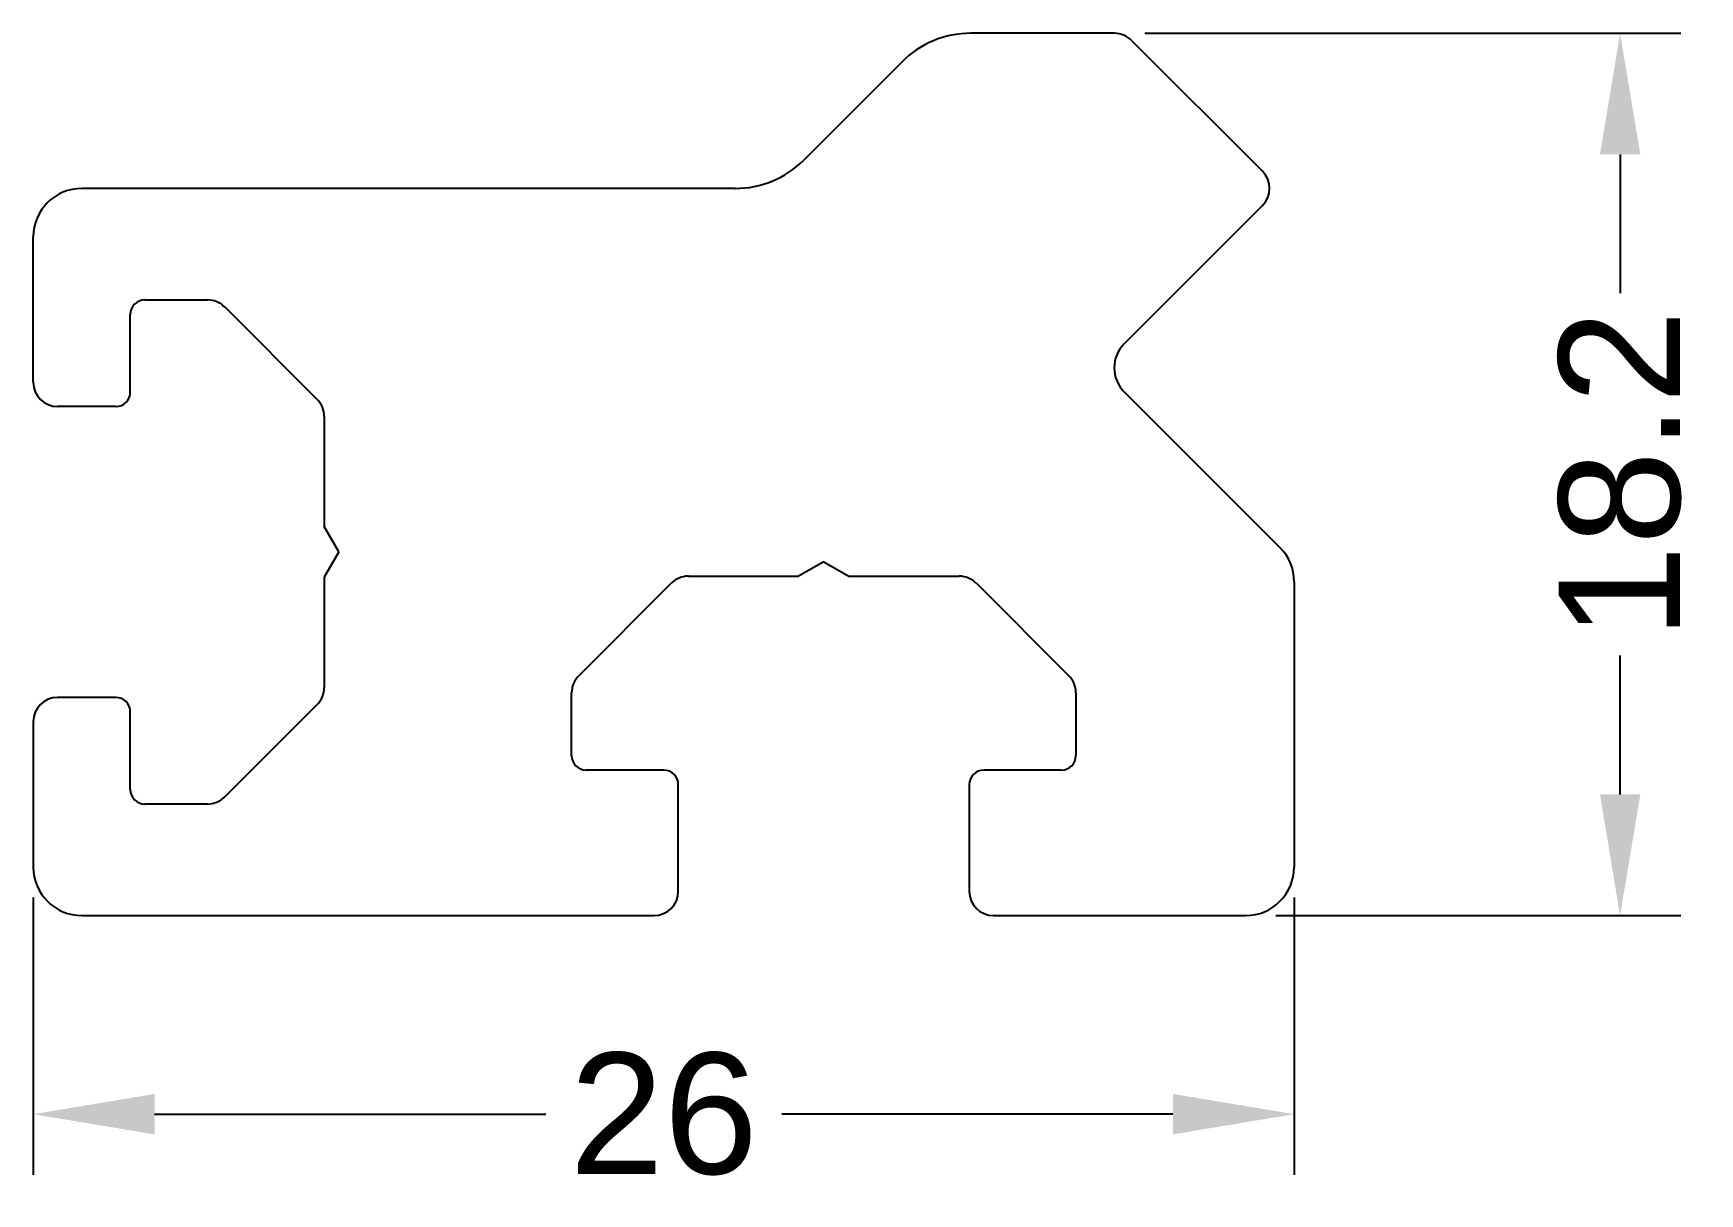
# Model space of a CAD drawing. Header units: millimetres. Extents: x 0 to 34.4, y -5.7 to 18.2.
import ezdxf

# ---------------------------------------------------------------- set-up
doc = ezdxf.new("R2010")
doc.units = ezdxf.units.MM
doc.layers.add('Dimensions', color=7, linetype='Continuous')
doc.styles.get("Standard").update_dxf_attribs({"font": 'arial.ttf'})
doc.dimstyles.new('ISO-25', dxfattribs={"dimtxt": 2.5, "dimasz": 2.5, "dimexe": 1.25, "dimexo": 0.625, "dimtad": 0, "dimtoh": 1, "dimdsep": 46, "dimtxsty": 'Standard', "dimcen": 2.5, "dimadec": 0, "dimazin": 0, "dimtfac": 1, "dimtmove": 0, "dimatfit": 3, "dimfxl": 1, "dimarcsym": 0})

# ---------------------------------------------------------------- blocks, each defined once
blk = doc.blocks.new('*D0')
at = {"layer": 'Defpoints', "color": 0}
for p in [(0, 1), (26, 1), (26, -4.098)]:
    blk.add_point(p, dxfattribs=at)
at = {"layer": 'Dimensions', "color": 0, "lineweight": -2}
for p, q in [((0, 0.375), (0, -5.348)), ((26, 0.375), (26, -5.348)), ((2.5, -4.098), (10.565, -4.098)), ((23.5, -4.098), (15.435, -4.098))]:
    blk.add_line(p, q, dxfattribs=at)
at = {"layer": 'Dimensions', "color": 0}
for points in [[(2.5, -3.681), (2.5, -4.515), (0, -4.098)], [(23.5, -4.515), (23.5, -3.681), (26, -4.098)]]:
    blk.add_solid(points, dxfattribs=at)
at = {"layer": 'Dimensions', "color": 0, "insert": (13, -4.098), "char_height": 2.5, "attachment_point": 5}
blk.add_mtext('26', dxfattribs=at)
blk = doc.blocks.new('*D1')
at = {"layer": 'Defpoints', "color": 0}
for p in [(22.293, 18.2), (32.721, 18.2), (25, 0)]:
    blk.add_point(p, dxfattribs=at)
at = {"layer": 'Dimensions', "color": 0, "lineweight": -2}
for p, q in [((22.918, 18.2), (33.971, 18.2)), ((32.721, 15.7), (32.721, 12.838)), ((32.721, 2.5), (32.721, 5.363)), ((25.625, 0), (33.971, 0))]:
    blk.add_line(p, q, dxfattribs=at)
at = {"layer": 'Dimensions', "color": 0}
for points in [[(33.138, 15.7), (32.305, 15.7), (32.721, 18.2)], [(32.305, 2.5), (33.138, 2.5), (32.721, 0)]]:
    blk.add_solid(points, dxfattribs=at)
at = {"layer": 'Dimensions', "color": 0, "insert": (32.721, 9.1), "char_height": 2.5, "attachment_point": 5, "rotation": 90}
blk.add_mtext('18.2', dxfattribs=at)

msp = doc.modelspace()

# ---------------------------------------------------------------- linework, layer by layer
for p, q in [((22.293, 18.2), (19.328, 18.2)), ((22.646, 18.054), (25.346, 15.354)), ((17.914, 17.614), (15.886, 15.586)), ((14.472, 15), (1, 15)), ((25.346, 14.646), (22.495, 11.795)), ((0, 11), (0, 14)), ((2, 10.8), (2, 12.4)), ((2.3, 12.7), (3.593, 12.7)), ((3.946, 12.554), (5.854, 10.646)), ((22.495, 10.805), (25.707, 7.593)), ((1.7, 10.5), (0.5, 10.5)), ((6, 10.293), (6, 8.02)), ((6.3, 7.5), (5.997, 8.024)), ((6.3, 7.5), (6, 6.98)), ((16.3, 7.3), (15.78, 7)), ((16.3, 7.3), (16.82, 7)), ((6, 6.98), (6, 4.707)), ((13.507, 7), (15.78, 7)), ((16.82, 7), (19.093, 7)), ((26, 6.886), (26, 1)), ((11.246, 4.946), (13.154, 6.854)), ((19.446, 6.854), (21.354, 4.946)), ((1.7, 4.5), (0.5, 4.5)), ((11.1, 3.3), (11.1, 4.593)), ((21.5, 4.593), (21.5, 3.3)), ((2, 2.6), (2, 4.2)), ((5.854, 4.354), (3.946, 2.446)), ((0, 4), (0, 1)), ((13, 3), (11.4, 3)), ((21.2, 3), (19.6, 3)), ((13.3, 0.5), (13.3, 2.7)), ((19.3, 2.7), (19.3, 0.5)), ((3.593, 2.3), (2.3, 2.3)), ((1, 0), (12.8, 0)), ((19.8, 0), (25, 0))]:
    msp.add_line(p, q)
for centre, radius, start, end in [((19.328, 16.2), 2, 90, 135), ((22.293, 17.7), 0.5, 45, 90), ((14.472, 17), 2, 270, 315), ((24.993, 15), 0.5, 315, 45), ((1, 14), 1, 90, 180), ((2.3, 12.4), 0.3, 90, 180), ((3.593, 12.2), 0.5, 45, 90), ((22.99, 11.3), 0.7, 135, 225), ((0.5, 11), 0.5, 180, 270), ((1.7, 10.8), 0.3, 270, 0), ((5.5, 10.293), 0.5, 0, 45), ((25, 6.886), 1, 0, 45), ((13.507, 6.5), 0.5, 90, 135), ((19.093, 6.5), 0.5, 45, 90), ((11.6, 4.593), 0.5, 135, 180), ((21, 4.593), 0.5, 0, 45), ((0.5, 4), 0.5, 90, 180), ((1.7, 4.2), 0.3, 0, 90), ((5.5, 4.707), 0.5, 315, 0), ((11.4, 3.3), 0.3, 180, 270), ((21.2, 3.3), 0.3, 270, 0), ((13, 2.7), 0.3, 0, 90), ((19.6, 2.7), 0.3, 90, 180), ((2.3, 2.6), 0.3, 180, 270), ((3.593, 2.8), 0.5, 270, 315), ((1, 1), 1, 180, 270), ((25, 1), 1, 270, 0), ((12.8, 0.5), 0.5, 270, 0), ((19.8, 0.5), 0.5, 180, 270)]:
    msp.add_arc(centre, radius, start, end)

# ---------------------------------------------------------------- dimensions: what is measured, and where the dimension line sits
at = {"layer": 'Dimensions'}
dim = msp.add_linear_dim(base=(32.721, 18.2), p1=(25, 0), p2=(22.293, 18.2), angle=90, dimstyle='ISO-25', dxfattribs=at)
dim.commit()
dim.dimension.update_dxf_attribs({"geometry": '*D1', "text_midpoint": (32.721, 9.1)})
dim = msp.add_linear_dim(base=(26, -4.098), p1=(0, 1), p2=(26, 1), dimstyle='ISO-25', dxfattribs=at)
dim.commit()
dim.dimension.update_dxf_attribs({"geometry": '*D0', "text_midpoint": (13, -4.098)})

doc.saveas('drawing.dxf')
